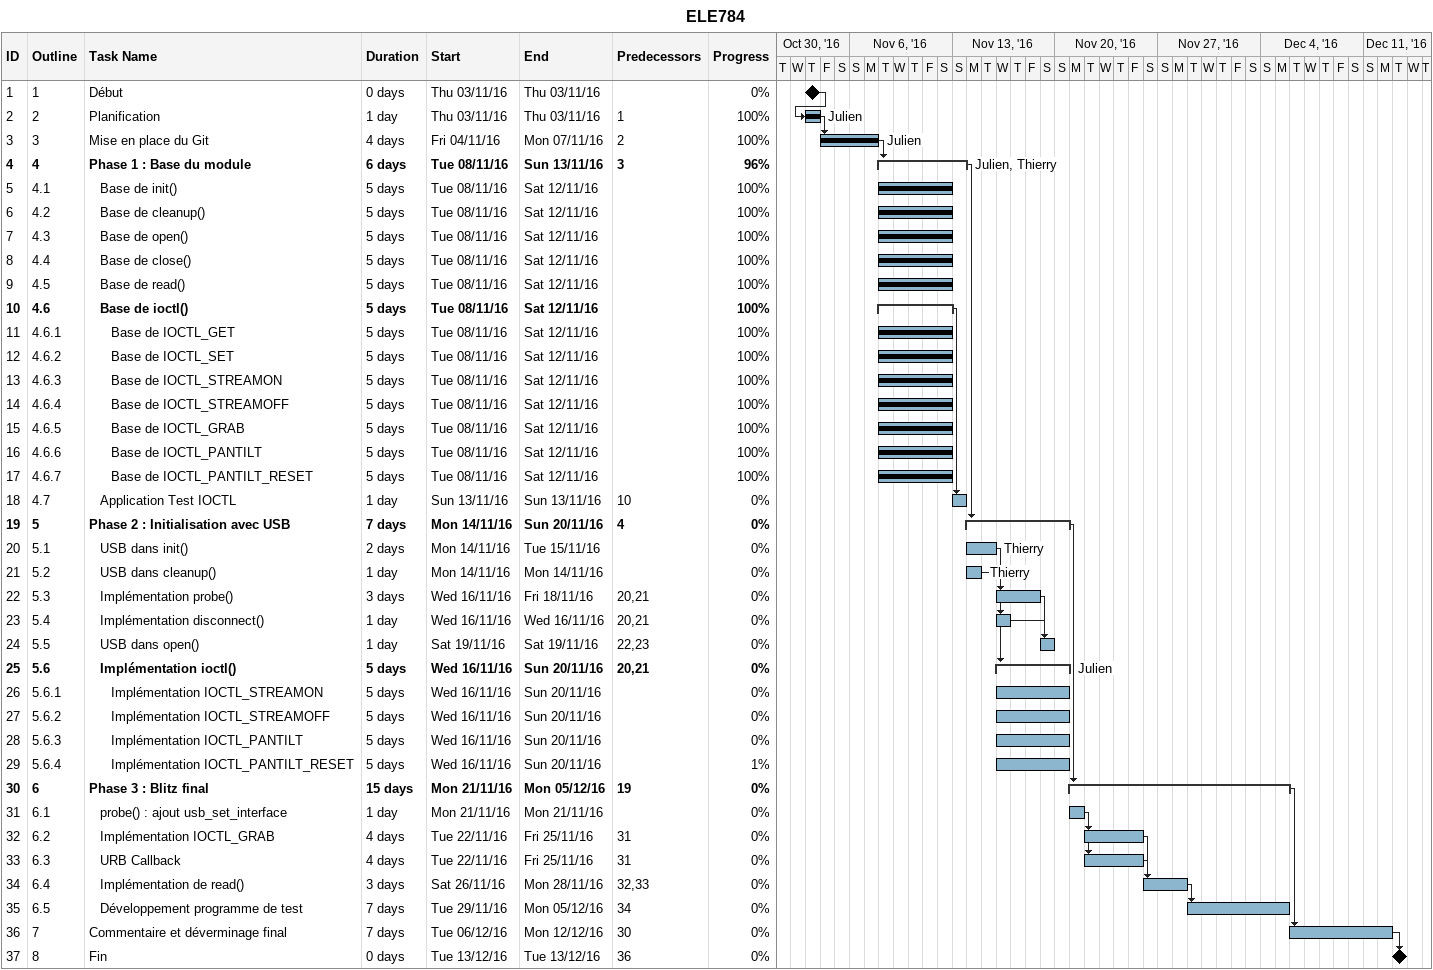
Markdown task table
ELE784

| ID | WBS | Task | Duration | Start | Finish | Predecessors | Resources | % complete |
|---|---|---|---|---|---|---|---|---|
| 1 | 1 | Début | 0d | 2016-11-03 | 2016-11-03 |  |  | 0 |
| 2 | 2 | Planification | 1d | 2016-11-03 | 2016-11-03 | 1 | Julien | 100 |
| 3 | 3 | Mise en place du Git | 4d | 2016-11-04 | 2016-11-07 | 2 | Julien | 100 |
| 4 | 4 | **Phase 1 : Base du module** | 6d | 2016-11-08 | 2016-11-13 | 3 | Julien, Thierry | 96 |
| 5 | 4.1 | Base de init() | 5d | 2016-11-08 | 2016-11-12 |  |  | 100 |
| 6 | 4.2 | Base de cleanup() | 5d | 2016-11-08 | 2016-11-12 |  |  | 100 |
| 7 | 4.3 | Base de open() | 5d | 2016-11-08 | 2016-11-12 |  |  | 100 |
| 8 | 4.4 | Base de close() | 5d | 2016-11-08 | 2016-11-12 |  |  | 100 |
| 9 | 4.5 | Base de read() | 5d | 2016-11-08 | 2016-11-12 |  |  | 100 |
| 10 | 4.6 | **Base de ioctl()** | 5d | 2016-11-08 | 2016-11-12 |  |  | 100 |
| 11 | 4.6.1 | Base de IOCTL_GET | 5d | 2016-11-08 | 2016-11-12 |  |  | 100 |
| 12 | 4.6.2 | Base de IOCTL_SET | 5d | 2016-11-08 | 2016-11-12 |  |  | 100 |
| 13 | 4.6.3 | Base de IOCTL_STREAMON | 5d | 2016-11-08 | 2016-11-12 |  |  | 100 |
| 14 | 4.6.4 | Base de IOCTL_STREAMOFF | 5d | 2016-11-08 | 2016-11-12 |  |  | 100 |
| 15 | 4.6.5 | Base de IOCTL_GRAB | 5d | 2016-11-08 | 2016-11-12 |  |  | 100 |
| 16 | 4.6.6 | Base de IOCTL_PANTILT | 5d | 2016-11-08 | 2016-11-12 |  |  | 100 |
| 17 | 4.6.7 | Base de IOCTL_PANTILT_RESET | 5d | 2016-11-08 | 2016-11-12 |  |  | 100 |
| 18 | 4.7 | Application Test IOCTL | 1d | 2016-11-13 | 2016-11-13 | 10 |  | 0 |
| 19 | 5 | **Phase 2 : Initialisation avec USB** | 7d | 2016-11-14 | 2016-11-20 | 4 |  | 0 |
| 20 | 5.1 | USB dans init() | 2d | 2016-11-14 | 2016-11-15 |  | Thierry | 0 |
| 21 | 5.2 | USB dans cleanup() | 1d | 2016-11-14 | 2016-11-14 |  | Thierry | 0 |
| 22 | 5.3 | Implémentation probe() | 3d | 2016-11-16 | 2016-11-18 | 20, 21 |  | 0 |
| 23 | 5.4 | Implémentation disconnect() | 1d | 2016-11-16 | 2016-11-16 | 20, 21 |  | 0 |
| 24 | 5.5 | USB dans open() | 1d | 2016-11-19 | 2016-11-19 | 22, 23 |  | 0 |
| 25 | 5.6 | **Implémentation ioctl()** | 5d | 2016-11-16 | 2016-11-20 | 20, 21 | Julien | 0 |
| 26 | 5.6.1 | Implémentation IOCTL_STREAMON | 5d | 2016-11-16 | 2016-11-20 |  |  | 0 |
| 27 | 5.6.2 | Implémentation IOCTL_STREAMOFF | 5d | 2016-11-16 | 2016-11-20 |  |  | 0 |
| 28 | 5.6.3 | Implémentation IOCTL_PANTILT | 5d | 2016-11-16 | 2016-11-20 |  |  | 0 |
| 29 | 5.6.4 | Implémentation IOCTL_PANTILT_RESET | 5d | 2016-11-16 | 2016-11-20 |  |  | 1 |
| 30 | 6 | **Phase 3 : Blitz final** | 15d | 2016-11-21 | 2016-12-05 | 19 |  | 0 |
| 31 | 6.1 | probe() : ajout usb_set_interface | 1d | 2016-11-21 | 2016-11-21 |  |  | 0 |
| 32 | 6.2 | Implémentation IOCTL_GRAB | 4d | 2016-11-22 | 2016-11-25 | 31 |  | 0 |
| 33 | 6.3 | URB Callback | 4d | 2016-11-22 | 2016-11-25 | 31 |  | 0 |
| 34 | 6.4 | Implémentation de read() | 3d | 2016-11-26 | 2016-11-28 | 32, 33 |  | 0 |
| 35 | 6.5 | Développement programme de test | 7d | 2016-11-29 | 2016-12-05 | 34 |  | 0 |
| 36 | 7 | Commentaire et déverminage final | 7d | 2016-12-06 | 2016-12-12 | 30 |  | 0 |
| 37 | 8 | Fin | 0d | 2016-12-13 | 2016-12-13 | 36 |  | 0 |
